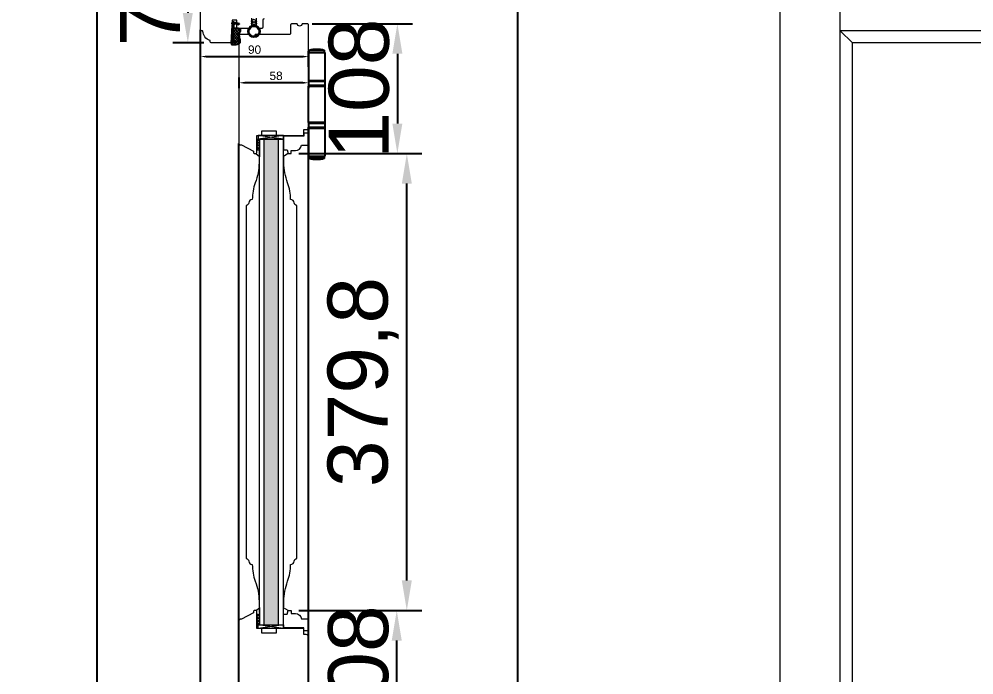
# Model space of a CAD drawing. Header units: millimetres. Extents: x 0 to 182016, y 11 to 3710.
# Drawn here: x 7763 to 8557, y 2309 to 2854 of the extents above; entities that cross this region are included whole.
import ezdxf

# ---------------------------------------------------------------- set-up
doc = ezdxf.new("R2010")
doc.units = ezdxf.units.MM
doc.layers.add('Matmenys', color=10, linetype='Continuous', lineweight=20)
doc.layers.add('OTHER', color=251, linetype='Continuous', lineweight=13)
doc.layers.add('Stiklo paketas', color=7, linetype='Continuous')
doc.styles.get("Standard").update_dxf_attribs({"font": 'arial.ttf'})
doc.dimstyles.new('3-5', dxfattribs={"dimscale": 3.5, "dimtxt": 3.5, "dimasz": 3.5, "dimexe": 1.25, "dimexo": 0.625, "dimtad": 1, "dimdec": 1, "dimtxsty": 'Standard', "dimcen": 3.5, "dimadec": 0, "dimazin": 0, "dimtfac": 1, "dimtdec": 1, "dimtmove": 0, "dimatfit": 3, "dimfxl": 1, "dimarcsym": 0})
doc.dimstyles.new('Padidinti matmenys', dxfattribs={"dimscale": 10, "dimtxt": 5, "dimasz": 2.5, "dimexe": 1.25, "dimexo": 0.625, "dimtad": 1, "dimdec": 1, "dimtxsty": 'Standard', "dimcen": 2.5, "dimadec": 0, "dimazin": 0, "dimtfac": 1, "dimtdec": 1, "dimtmove": 0, "dimatfit": 3, "dimfxl": 1, "dimarcsym": 0})

# ---------------------------------------------------------------- blocks, each defined once
blk = doc.blocks.new('bhj')
for p, q in [((109162.28, 203551.67), (109162.28, 203549.18)), ((109176.74, 203551.67), (109162.28, 203551.67)), ((109176.74, 203549.18), (109176.74, 203551.67)), ((109161.68, 203545.69), (109161.68, 203522.26)), ((109161.77, 203545.69), (109161.68, 203545.69)), ((109161.77, 203549.18), (109161.77, 203545.69)), ((109161.77, 203549.18), (109177.24, 203549.18)), ((109177.24, 203545.69), (109177.24, 203549.18)), ((109177.34, 203545.69), (109177.24, 203545.69)), ((109177.34, 203522.26), (109177.34, 203545.69)), ((109161.63, 203516.97), (109161.63, 203481.67)), ((109177.39, 203516.97), (109161.63, 203516.97)), ((109161.68, 203522.26), (109177.34, 203522.26)), ((109161.78, 203521.76), (109161.78, 203517.47)), ((109167.66, 203521.76), (109161.78, 203521.76)), ((109161.78, 203517.47), (109167.66, 203517.47)), ((109177.24, 203521.76), (109167.66, 203521.76)), ((109167.66, 203517.47), (109177.24, 203517.47)), ((109177.24, 203517.47), (109177.24, 203521.76)), ((109177.39, 203481.67), (109177.39, 203516.97)), ((109161.63, 203481.67), (109177.39, 203481.67)), ((109161.78, 203481.17), (109161.78, 203476.89)), ((109177.24, 203481.17), (109161.78, 203481.17)), ((109161.78, 203476.89), (109177.24, 203476.89)), ((109177.24, 203476.89), (109177.24, 203481.17)), ((109161.68, 203476.39), (109161.68, 203452.95)), ((109161.68, 203476.39), (109177.34, 203476.39)), ((109177.34, 203452.95), (109177.34, 203476.39)), ((109161.68, 203452.95), (109161.77, 203452.95)), ((109161.77, 203452.95), (109161.77, 203449.46)), ((109161.77, 203449.46), (109177.24, 203449.46)), ((109162.28, 203449.46), (109162.28, 203446.97)), ((109176.74, 203446.97), (109176.74, 203449.46)), ((109177.24, 203452.95), (109177.34, 203452.95)), ((109177.24, 203449.46), (109177.24, 203452.95)), ((109162.28, 203446.97), (109169.51, 203446.97)), ((109169.51, 203446.97), (109176.74, 203446.97))]:
    blk.add_line(p, q)
for centre, radius, start, end in [((109169.51, 203525.96), 26.7, 90, 105.70663), ((109169.51, 203525.96), 26.7, 74.29337, 90), ((109162.28, 203521.76), 0.499, 90, 180), ((109162.28, 203517.47), 0.499, 180, 270), ((109176.74, 203521.76), 0.499, 0, 90), ((109176.74, 203517.47), 0.499, 270, 0), ((109162.28, 203481.17), 0.499, 90, 180), ((109162.28, 203476.89), 0.499, 180, 270), ((109176.74, 203481.17), 0.499, 0, 90), ((109176.74, 203476.89), 0.499, 270, 0), ((109169.51, 203472.68), 26.7, 254.29337, 270), ((109169.51, 203472.68), 26.7, 270, 285.70663)]:
    blk.add_arc(centre, radius, start, end)
blk = doc.blocks.new('*D1363')
at = {"layer": 'Defpoints', "color": 0, "transparency": 16777216}
for p in [(7946.02, 2808.17), (8004.02, 2809.56), (7946.02, 2801.46)]:
    blk.add_point(p, dxfattribs=at)
at = {"layer": 'Matmenys', "color": 0, "lineweight": -2, "transparency": 16777216}
for p, q in [((7946.02, 2805.98), (7946.02, 2797.09)), ((8004.02, 2807.37), (8004.02, 2797.09)), ((7998.77, 2801.46), (7951.27, 2801.46))]:
    blk.add_line(p, q, dxfattribs=at)
at = {"layer": 'Matmenys', "color": 0, "transparency": 16777216}
for points in [[(7951.27, 2802.34), (7951.27, 2800.59), (7946.02, 2801.46)], [(7998.77, 2802.34), (7998.77, 2800.59), (8004.02, 2801.46)]]:
    blk.add_solid(points, dxfattribs=at)
at = {"layer": 'Matmenys', "color": 0, "transparency": 16777216, "insert": (7976.92, 2807.23), "char_height": 7, "attachment_point": 5}
blk.add_mtext('58', dxfattribs=at)
blk = doc.blocks.new('*D1365')
at = {"layer": 'Defpoints', "color": 0, "transparency": 16777216}
for p in [(8004.02, 2823.25), (7914.02, 2812.42), (8004.02, 2812.42)]:
    blk.add_point(p, dxfattribs=at)
at = {"layer": 'Matmenys', "color": 0, "lineweight": -2, "transparency": 16777216}
for p, q in [((7914.02, 2814.61), (7914.02, 2827.62)), ((7919.27, 2823.25), (7998.77, 2823.25)), ((8004.02, 2814.61), (8004.02, 2827.62))]:
    blk.add_line(p, q, dxfattribs=at)
at = {"layer": 'Matmenys', "color": 0, "transparency": 16777216}
for points in [[(7919.27, 2824.12), (7919.27, 2822.37), (7914.02, 2823.25)], [(7998.77, 2824.12), (7998.77, 2822.37), (8004.02, 2823.25)]]:
    blk.add_solid(points, dxfattribs=at)
at = {"layer": 'Matmenys', "color": 0, "transparency": 16777216, "insert": (7959.02, 2829.01), "char_height": 7, "attachment_point": 5}
blk.add_mtext('90', dxfattribs=at)
blk = doc.blocks.new('*D1366')
at = {"color": 0, "lineweight": -2, "transparency": 16777216}
for p, q in [((8007.02, 2850.61), (8090.31, 2850.61)), ((8077.81, 2825.61), (8077.81, 2767.61)), ((7998.02, 2742.61), (8090.31, 2742.61))]:
    blk.add_line(p, q, dxfattribs=at)
at = {"color": 0, "transparency": 16777216}
for points in [[(8073.64, 2825.61), (8081.98, 2825.61), (8077.81, 2850.61)], [(8073.64, 2767.61), (8081.98, 2767.61), (8077.81, 2742.61)]]:
    blk.add_solid(points, dxfattribs=at)
at = {"layer": 'Defpoints', "color": 0, "transparency": 16777216}
for p in [(8000.77, 2850.61), (7991.77, 2742.61), (8077.81, 2742.61)]:
    blk.add_point(p, dxfattribs=at)
at = {"color": 0, "lineweight": 5, "transparency": 16777216, "insert": (8046.03, 2796.61), "char_height": 50, "attachment_point": 5, "rotation": 90}
blk.add_mtext('108', dxfattribs=at)
blk = doc.blocks.new('*D1996')
at = {"color": 0, "lineweight": -2, "transparency": 16777216}
for p, q in [((7932.66, 2906.61), (7890.97, 2906.61)), ((7903.47, 2881.61), (7903.47, 2859.61)), ((7916.77, 2834.61), (7890.97, 2834.61))]:
    blk.add_line(p, q, dxfattribs=at)
at = {"color": 0, "transparency": 16777216}
for points in [[(7899.3, 2881.61), (7907.64, 2881.61), (7903.47, 2906.61)], [(7899.3, 2859.61), (7907.64, 2859.61), (7903.47, 2834.61)]]:
    blk.add_solid(points, dxfattribs=at)
at = {"layer": 'Defpoints', "color": 0, "transparency": 16777216}
for p in [(7938.91, 2906.61), (7903.47, 2834.61), (7923.02, 2834.61)]:
    blk.add_point(p, dxfattribs=at)
at = {"color": 0, "lineweight": 5, "transparency": 16777216, "insert": (7872.12, 2870.61), "char_height": 50, "attachment_point": 5, "rotation": 90}
blk.add_mtext('72', dxfattribs=at)
blk = doc.blocks.new('*D1411')
at = {"color": 0, "lineweight": -2, "transparency": 16777216}
for p, q in [((7869.77, 3356.58), (8190.62, 3356.58)), ((8178.12, 831.56), (8178.12, 3331.58)), ((8000.92, 806.56), (8190.62, 806.56))]:
    blk.add_line(p, q, dxfattribs=at)
at = {"color": 0, "transparency": 16777216}
for points in [[(8173.95, 3331.58), (8182.29, 3331.58), (8178.12, 3356.58)], [(8173.95, 831.56), (8182.29, 831.56), (8178.12, 806.56)]]:
    blk.add_solid(points, dxfattribs=at)
at = {"layer": 'Defpoints', "color": 0, "transparency": 16777216}
for p in [(7863.52, 3356.58), (8178.12, 3356.58), (7994.67, 806.56)]:
    blk.add_point(p, dxfattribs=at)
at = {"color": 0, "lineweight": 5, "transparency": 16777216, "insert": (8146.34, 1942.07), "char_height": 50, "attachment_point": 5, "rotation": 90}
blk.add_mtext('2550', dxfattribs=at)
blk = doc.blocks.new('*D1412')
at = {"color": 0, "lineweight": -2, "transparency": 16777216}
for p, q in [((7910.76, 3356.58), (7815.22, 3356.58)), ((7827.72, 3331.58), (7827.72, 831.56)), ((7894.77, 806.56), (7815.22, 806.56))]:
    blk.add_line(p, q, dxfattribs=at)
at = {"color": 0, "transparency": 16777216}
for points in [[(7823.55, 3331.58), (7831.89, 3331.58), (7827.72, 3356.58)], [(7823.55, 831.56), (7831.89, 831.56), (7827.72, 806.56)]]:
    blk.add_solid(points, dxfattribs=at)
at = {"layer": 'Defpoints', "color": 0, "transparency": 16777216}
for p in [(7917.01, 3356.58), (7827.72, 806.56), (7901.02, 806.56)]:
    blk.add_point(p, dxfattribs=at)
at = {"color": 0, "lineweight": 5, "transparency": 16777216, "insert": (7795.94, 2012.57), "char_height": 50, "attachment_point": 5, "rotation": 90}
blk.add_mtext('2550', dxfattribs=at)
blk = doc.blocks.new('*D1414')
at = {"color": 0, "lineweight": -2, "transparency": 16777216}
for p, q in [((7998.02, 2362.76), (8089.81, 2362.76)), ((8077.31, 2279.76), (8077.31, 2337.76)), ((7965.82, 2254.76), (8089.81, 2254.76))]:
    blk.add_line(p, q, dxfattribs=at)
at = {"color": 0, "transparency": 16777216}
for points in [[(8073.14, 2337.76), (8081.48, 2337.76), (8077.31, 2362.76)], [(8073.14, 2279.76), (8081.48, 2279.76), (8077.31, 2254.76)]]:
    blk.add_solid(points, dxfattribs=at)
at = {"layer": 'Defpoints', "color": 0, "transparency": 16777216}
for p in [(7991.77, 2362.76), (8077.31, 2362.76), (7959.57, 2254.76)]:
    blk.add_point(p, dxfattribs=at)
at = {"color": 0, "lineweight": 5, "transparency": 16777216, "insert": (8045.53, 2308.76), "char_height": 50, "attachment_point": 5, "rotation": 90}
blk.add_mtext('108', dxfattribs=at)
blk = doc.blocks.new('*D2000')
at = {"color": 0, "lineweight": -2, "transparency": 16777216}
for p, q in [((7995.77, 2742.61), (8098.18, 2742.61)), ((8085.68, 2387.76), (8085.68, 2717.61)), ((7995.77, 2362.76), (8098.18, 2362.76))]:
    blk.add_line(p, q, dxfattribs=at)
at = {"color": 0, "transparency": 16777216}
for points in [[(8081.51, 2717.61), (8089.84, 2717.61), (8085.68, 2742.61)], [(8081.51, 2387.76), (8089.84, 2387.76), (8085.68, 2362.76)]]:
    blk.add_solid(points, dxfattribs=at)
at = {"layer": 'Defpoints', "color": 0, "transparency": 16777216}
for p in [(7989.52, 2742.61), (8085.68, 2742.61), (7989.52, 2362.76)]:
    blk.add_point(p, dxfattribs=at)
at = {"color": 0, "lineweight": 5, "transparency": 16777216, "insert": (8049.38, 2552.68), "char_height": 50, "attachment_point": 5, "rotation": 90}
blk.add_mtext('379,8', dxfattribs=at)

msp = doc.modelspace()

# ---------------------------------------------------------------- hatches: boundary and pattern name
at = {"lineweight": 0, "ltscale": 0.5}
h = msp.add_hatch(dxfattribs=at)
h.set_pattern_fill('ANSI37', color=256, scale=0.5, style=0)
h.set_pattern_definition([(45, (7961.0151, 1841.3314), (-1.122532, 1.122532), []), (135, (7961.0151, 1841.3314), (-1.122532, -1.122532), [])])
h.paths.add_polyline_path([(7963.0151101, 2745.6060072), (7963.0151101, 2754.6060072), (7961.0151101, 2754.6060072), (7961.0151101, 2745.6060072)])
h = msp.add_hatch()
h.set_pattern_fill('HEX', scale=0.75, angle=-180)
h.set_pattern_definition([(180, (241276.0755, 744494.689), (-2e-15, -4.124445987), [2.38125, -4.7625]), (300, (241276.0755, 744494.689), (3.571875, 2.062222993), [2.38125, -4.7625]), (240, (241273.6942, 744494.689), (3.571875, -2.062222993), [2.38125, -4.7625])])
h.paths.add_polyline_path([(7967.015342, 2350.7597484), (7979.0153425, 2350.7597484), (7979.0152971, 2754.6060072), (7967.0152957, 2754.6060072)])
h = msp.add_hatch(dxfattribs=at)
h.set_pattern_fill('ANSI37', color=256, scale=0.5, style=0)
h.set_pattern_definition([(45, (7961.0151, 1306.907), (-1.122532, 1.122532), []), (135, (7961.0151, 1306.907), (-1.122532, -1.122532), [])])
h.paths.add_polyline_path([(7963.0151101, 2359.7597484), (7963.0151101, 2350.7597484), (7961.0151101, 2350.7597484), (7961.0151101, 2359.7597484)])
at = {"layer": 'Matmenys'}
h = msp.add_hatch(dxfattribs=at)
h.set_pattern_fill('ANSI37', color=252, scale=0.5, angle=-3.5893456117, style=0)
h.set_pattern_definition([(41.4106544, (280134.2016, -730.4312), (-1.0500540025, 1.190606082), []), (131.4106544, (280134.2016, -730.4312), (-1.190606082, -1.0500540025), [])])
edge = h.paths.add_edge_path()
edge.add_arc((7940.8953802, 2836.520159), 0.1, 176.4106543883, 266.4106543883)
edge.add_line((7940.8891197, 2836.4203552), (7942.4368055, 2836.323272))
edge.add_arc((7942.4211542, 2836.0737624), 0.25, 266.4106543883, 446.4106543883, ccw=False)
edge.add_line((7942.405503, 2835.8242528), (7940.358798, 2835.9526385))
edge.add_arc((7940.3650585, 2836.0524423), 0.1, 176.410654381, 266.4106543883, ccw=False)
edge.add_line((7940.2652547, 2836.0587028), (7940.1896117, 2836.0634477))
edge.add_line((7940.1896117, 2836.0634477), (7940.0652973, 2834.0816468))
edge.add_spline(control_points=[(7940.0652973, 2834.0816468), (7940.0770997, 2834.0024883), (7940.0882752, 2833.9324967), (7940.1100691, 2833.8487459), (7940.119455, 2833.8251816), (7940.1321498, 2833.8012985), (7940.1383991, 2833.7932389), (7940.1639879, 2833.7687511), (7940.1932249, 2833.7498582), (7940.2975447, 2833.7161549), (7940.3704769, 2833.7030329), (7940.6234599, 2833.6833308), (7940.8372941, 2833.6938291), (7941.2797725, 2833.7131573), (7941.4991014, 2833.7176326), (7941.9189923, 2833.7187088), (7942.1220784, 2833.7156768), (7942.7122857, 2833.7029664), (7943.0803359, 2833.68979), (7943.8335173, 2833.6900517), (7944.2102671, 2833.708548), (7944.8033716, 2833.8117343), (7945.0309426, 2833.8716284), (7945.4280437, 2834.024664), (7945.5998314, 2834.1074134), (7945.9409992, 2834.3114135), (7946.1072018, 2834.4315284), (7946.3983616, 2834.6989735), (7946.5219416, 2834.8466471), (7946.6816603, 2835.1278317), (7946.7292142, 2835.2631279), (7946.7888192, 2835.5644267), (7946.7995225, 2835.7280267), (7946.7857786, 2836.3126235), (7946.6910244, 2836.7765391), (7946.5192822, 2837.6690352), (7946.4355876, 2838.0961155), (7946.2244012, 2839.1744641), (7946.0906672, 2839.8325147), (7945.9657412, 2840.8256166), (7945.9352473, 2841.1292177), (7945.9109119, 2841.7512614), (7945.9184526, 2842.0671654), (7946.0033369, 2842.6163736), (7946.0646756, 2842.8524571), (7946.2371359, 2843.2531085), (7946.3319844, 2843.411741), (7946.5162528, 2843.7103998), (7946.6061103, 2843.851857), (7946.7621934, 2844.1536399), (7946.8321635, 2844.3186926), (7946.9518947, 2844.6838143), (7946.9948972, 2844.8847644), (7947.018796, 2845.2241811), (7947.0055901, 2845.3661665), (7946.9455509, 2845.5613872), (7946.9088107, 2845.626715), (7946.8002616, 2845.7534384), (7946.7281954, 2845.8126162), (7946.4641079, 2845.9696938), (7946.2229996, 2846.0511935), (7945.6725886, 2846.1678108), (7945.3643935, 2846.2043423), (7944.7681757, 2846.2576137), (7944.4806247, 2846.2768362), (7943.9501349, 2846.3201956), (7943.7018764, 2846.3423318), (7943.2970741, 2846.3785462), (7943.1396708, 2846.3926326), (7942.8157384, 2846.4207547), (7942.6374211, 2846.4357908), (7942.3345541, 2846.5040757), (7942.2167321, 2846.5397108), (7942.0042533, 2846.6353075), (7941.9103385, 2846.6884545), (7941.7651447, 2846.8070952), (7941.7101266, 2846.8627174), (7941.6210347, 2846.9864846), (7941.5881553, 2847.0501117), (7941.5399871, 2847.1689757), (7941.5231058, 2847.2260528), (7941.4971619, 2847.3266332), (7941.4874443, 2847.3710288), (7941.4784084, 2847.4120251)], knot_values=[0, 0, 0, 0, 0.2245066002, 0.2245066002, 0.377043448, 0.377043448, 0.5295802957, 0.5295802957, 0.8082977366, 0.8082977366, 1.0870151774, 1.0870151774, 1.6244414062, 1.6244414062, 2.161867635, 2.161867635, 2.6992938638, 2.6992938638, 3.7741463214, 3.7741463214, 5.0334406395, 5.0334406395, 5.8656302806, 5.8656302806, 6.5060139406, 6.5060139406, 7.1463976006, 7.1463976006, 7.7996240151, 7.7996240151, 8.3563201169, 8.3563201169, 8.9130162187, 8.9130162187, 10.239934143, 10.239934143, 11.5668520673, 11.5668520673, 13.5970761059, 13.5970761059, 14.4582175179, 14.4582175179, 15.3193589298, 15.3193589298, 15.9856015553, 15.9856015553, 16.5061017172, 16.5061017172, 17.0266018791, 17.0266018791, 17.547102041, 17.547102041, 18.1672448488, 18.1672448488, 18.7176261004, 18.7176261004, 19.1465766047, 19.1465766047, 19.5755271091, 19.5755271091, 20.3898249977, 20.3898249977, 21.2041228863, 21.2041228863, 21.9655448497, 21.9655448497, 22.7269668131, 22.7269668131, 23.2229068178, 23.2229068178, 23.7188468224, 23.7188468224, 24.0184411081, 24.0184411081, 24.2549295987, 24.2549295987, 24.4119994701, 24.4119994701, 24.5501072405, 24.5501072405, 24.6882150108, 24.6882150108, 24.8099116426, 24.8099116426, 24.8099116426, 24.8099116426], degree=3, periodic=0)
edge.add_line((7941.4784084, 2847.4120251), (7940.7955764, 2836.5264195))

# ---------------------------------------------------------------- linework, layer by layer
at = {"lineweight": 5}
for p, q in [((8396.3026384, 806.5544716), (8396.3026384, 2906.6060072)), ((8446.3026384, 825.3032541), (8446.3026384, 2903.6635153)), ((9616.3344793, 2844.6060072), (8446.3026384, 2844.6060072)), ((8456.3026384, 2834.6060072), (8446.3026384, 2844.6060072)), ((8456.3026384, 826.6759213), (8456.3026384, 2834.6060072)), ((9606.3344793, 2834.6060072), (8456.3026384, 2834.6060072))]:
    msp.add_line(p, q, dxfattribs=at)
for p, q in [((7940.2015302, 2851.0138941), (7941.2679949, 2852.0442354)), ((7941.2679949, 2852.0442354), (7941.767014, 2852.0129329)), ((7941.767014, 2852.0129329), (7941.7577751, 2851.865647)), ((7941.7577751, 2851.865647), (7946.1048656, 2850.8822005)), ((7940.1546322, 2850.2662534), (7941.2223748, 2851.3169667)), ((7940.2015302, 2851.0138941), (7940.1546322, 2850.2662534)), ((7941.2223748, 2851.3169667), (7940.2652547, 2836.0587028)), ((7941.7260685, 2851.3601846), (7940.7955764, 2836.5264195)), ((7941.7260685, 2851.3601846), (7942.7745316, 2851.1229898)), ((7942.7745316, 2851.1229898), (7942.6642042, 2850.6353138)), ((7942.6642042, 2850.6353138), (7945.8842107, 2849.9068486)), ((7946.1048656, 2850.8822005), (7945.8842107, 2849.9068486)), ((7940.2652547, 2836.0587028), (7940.1896117, 2836.0634477)), ((7940.358798, 2835.9526385), (7942.405503, 2835.8242528)), ((7940.8891197, 2836.4203552), (7942.4368055, 2836.323272))]:
    msp.add_line(p, q)
at = {"color": 18, "linetype": 'ByBlock', "true_color": 0x000000}
for p, q in [((7914.0146803, 855.5646111), (7914.0136441, 2845.4854056)), ((8004.01511, 1642.1265746), (8004.01511, 2764.6060072)), ((7946.01511, 1655.1452008), (7946.01511, 2750.9231015))]:
    msp.add_line(p, q, dxfattribs=at)
at = {"color": 1}
for p, q in [((7939.7685773, 2834.0374066), (7940.729872, 2849.362222)), ((7940.0652973, 2834.0816468), (7941.0209546, 2849.3165916)), ((7941.7713766, 2847.4765979), (7941.8818061, 2849.2370491))]:
    msp.add_line(p, q, dxfattribs=at)
at = {"lineweight": 0}
for p, q in [((7983.014401, 2754.6060072), (7962.014401, 2757.6060072)), ((7983.014401, 2757.6060072), (7962.014401, 2754.6060072)), ((7961.0151101, 2754.6060072), (7964.0151101, 2754.6060072)), ((7960.0151101, 2742.6060072), (7963.0151101, 2740.3193421)), ((7961.0151101, 2745.6060072), (7963.0151101, 2745.6060072)), ((7987.0151101, 2742.6060072), (7983.0151101, 2740.3193421)), ((7960.0151101, 2362.7597484), (7963.0151101, 2365.0464135)), ((7961.0151101, 2359.7597484), (7963.0151101, 2359.7597484)), ((7987.0151101, 2362.7597484), (7983.0151101, 2365.0464135)), ((7961.0151101, 2350.7597484), (7964.0151101, 2350.7597484)), ((7983.014401, 2350.7597484), (7962.014401, 2347.7597484)), ((7983.014401, 2347.7597484), (7962.014401, 2350.7597484))]:
    msp.add_line(p, q, dxfattribs=at)
for points in [[(7983.014401, 2757.6060072), (7962.014401, 2757.6060072), (7962.014401, 2754.6060072), (7983.014401, 2754.6060072)], [(7983.014401, 2347.7597484), (7962.014401, 2347.7597484), (7962.014401, 2350.7597484), (7983.014401, 2350.7597484)]]:
    msp.add_lwpolyline(points, close=True, dxfattribs=at)
for points in [[(7998.0151101, 2749.6060072), (8004.0151101, 2749.6060072), (8004.0151101, 2758.6060072, 0.4142135624), (8003.0151101, 2759.6060072), (8000.0151101, 2759.6060072), (8000.0151101, 2757.1060072), (7983.0151101, 2757.1060072), (7983.0151101, 2745.6060072), (7986.0151101, 2745.6060072), (7987.0151101, 2742.6060072), (7989.5151101, 2742.6060072), (7989.5151101, 2745.1060072), (7993.0401729, 2745.1060072, 0.3851703882), (7998.0151101, 2749.6060072)], [(7998.0151101, 2355.7597484), (8004.0151101, 2355.7597484), (8004.0151101, 2346.7597484, -0.4142135624), (8003.0151101, 2345.7597484), (8000.0151101, 2345.7597484), (8000.0151101, 2348.2597484), (7983.0151101, 2348.2597484), (7983.0151101, 2359.7597484), (7986.0151101, 2359.7597484), (7987.0151101, 2362.7597484), (7989.5151101, 2362.7597484), (7989.5151101, 2360.2597484), (7993.0401729, 2360.2597484, -0.3851703882), (7998.0151101, 2355.7597484)]]:
    msp.add_lwpolyline(points, format="xyb", dxfattribs=at)
at = {"lineweight": 20}
msp.add_lwpolyline([(7959.6244831, 2718.3277306, 0.0889879617), (7957.1301103, 2704.4234893, 0.3868095118), (7954.1434847, 2701.7064514, -0.3405968358), (7952.060924, 2699.475489), (7952.06858, 2405.8902666, -0.3405968358), (7954.1511407, 2403.6593042, 0.3868095118), (7957.1377663, 2400.9422663, 0.0889879617), (7959.6321391, 2387.038025, -0.0854855353), (7962.7336555, 2370.3507317), (7963.06858, 2360.7597484), (7963.06858, 2350.7597484), (7983.06858, 2350.7597484), (7983.06858, 2360.7597484), (7983.4035045, 2370.3507317, -0.0854855353), (7986.505021, 2387.038025, 0.0889879617), (7988.9993937, 2400.9422663, 0.3868095118), (7991.9860193, 2403.6593042, -0.3405968358), (7994.06858, 2405.8902666), (7994.060924, 2699.475489, -0.3405968358), (7991.9783633, 2701.7064514, 0.3868095118), (7988.9917377, 2704.4234893, 0.0889879617), (7986.4973649, 2718.3277306, -0.0854855353), (7983.3958485, 2735.0150239), (7983.060924, 2744.6060072), (7983.060924, 2754.6060072), (7963.060924, 2754.6060072), (7963.060924, 2744.6060072), (7962.7259995, 2735.0150239, -0.0854855353)], format="xyb", close=True, dxfattribs=at)
at = {"color": 18, "linetype": 'ByBlock', "true_color": 0x000000}
for radius in [4.85, 4.25]:
    msp.add_circle((7958.5161756, 2844.213493), radius, dxfattribs=at)
for centre, radius, start, end in [((7940.3650585, 2836.0524423), 0.1, 176.4106543875, 266.4106543908), ((7940.8953802, 2836.520159), 0.1, 176.4106543875, 266.4106543908), ((7942.4211542, 2836.0737624), 0.25, 266.4106543908, 86.4106543908)]:
    msp.add_arc(centre, radius, start, end)
at = {"color": 1}
msp.add_spline([(7939.7685773, 2834.0374066), (7939.859074, 2833.6759062), (7941.1329325, 2833.4063654), (7945.8253055, 2833.8947547), (7946.9153117, 2834.9379525), (7946.9339281, 2837.1014243), (7946.6035542, 2838.7994641), (7946.2566379, 2840.964905), (7946.4560667, 2843.0016267), (7946.9322356, 2843.8298714), (7947.212499, 2845.6844116), (7944.5003205, 2846.5768575), (7943.0214448, 2846.704025), (7942.334177, 2846.8219964), (7941.8922916, 2847.124202), (7941.7713766, 2847.4765979)], degree=3, dxfattribs=at)
msp.add_open_spline([(7940.0652973, 2834.0816468), (7940.0770997, 2834.0024883), (7940.0882752, 2833.9324967), (7940.1100691, 2833.8487459), (7940.119455, 2833.8251816), (7940.1321498, 2833.8012985), (7940.1383991, 2833.7932389), (7940.1639879, 2833.7687511), (7940.1932249, 2833.7498582), (7940.2975447, 2833.7161549), (7940.3704769, 2833.7030329), (7940.6234599, 2833.6833308), (7940.8372941, 2833.6938291), (7941.2797725, 2833.7131573), (7941.4991014, 2833.7176326), (7941.9189923, 2833.7187088), (7942.1220784, 2833.7156768), (7942.7122857, 2833.7029664), (7943.0803359, 2833.68979), (7943.8335173, 2833.6900517), (7944.2102671, 2833.708548), (7944.8033716, 2833.8117343), (7945.0309426, 2833.8716284), (7945.4280437, 2834.024664), (7945.5998314, 2834.1074134), (7945.9409992, 2834.3114135), (7946.1072018, 2834.4315284), (7946.3983616, 2834.6989735), (7946.5219416, 2834.8466471), (7946.6816603, 2835.1278317), (7946.7292142, 2835.2631279), (7946.7888192, 2835.5644267), (7946.7995225, 2835.7280267), (7946.7857786, 2836.3126235), (7946.6910244, 2836.7765391), (7946.5192822, 2837.6690352), (7946.4355876, 2838.0961155), (7946.2244012, 2839.1744641), (7946.0906672, 2839.8325147), (7945.9657412, 2840.8256166), (7945.9352473, 2841.1292177), (7945.9109119, 2841.7512614), (7945.9184526, 2842.0671654), (7946.0033369, 2842.6163736), (7946.0646756, 2842.8524571), (7946.2371359, 2843.2531085), (7946.3319844, 2843.411741), (7946.5162528, 2843.7103998), (7946.6061103, 2843.851857), (7946.7621934, 2844.1536399), (7946.8321635, 2844.3186926), (7946.9518947, 2844.6838143), (7946.9948972, 2844.8847644), (7947.018796, 2845.2241811), (7947.0055901, 2845.3661665), (7946.9455509, 2845.5613872), (7946.9088107, 2845.626715), (7946.8002616, 2845.7534384), (7946.7281954, 2845.8126162), (7946.4641079, 2845.9696938), (7946.2229996, 2846.0511935), (7945.6725886, 2846.1678108), (7945.3643935, 2846.2043423), (7944.7681757, 2846.2576137), (7944.4806247, 2846.2768362), (7943.9501349, 2846.3201956), (7943.7018764, 2846.3423318), (7943.2970741, 2846.3785462), (7943.1396708, 2846.3926326), (7942.8157384, 2846.4207547), (7942.6374211, 2846.4357908), (7942.3345541, 2846.5040757), (7942.2167321, 2846.5397108), (7942.0042533, 2846.6353075), (7941.9103385, 2846.6884545), (7941.7651447, 2846.8070952), (7941.7101266, 2846.8627174), (7941.6210347, 2846.9864846), (7941.5881553, 2847.0501117), (7941.5399871, 2847.1689757), (7941.5231058, 2847.2260528), (7941.4971619, 2847.3266332), (7941.4874443, 2847.3710288), (7941.4784084, 2847.4120251)], degree=3, knots=[0, 0, 0, 0, 0.2245066002, 0.2245066002, 0.377043448, 0.377043448, 0.5295802957, 0.5295802957, 0.8082977366, 0.8082977366, 1.0870151774, 1.0870151774, 1.6244414062, 1.6244414062, 2.161867635, 2.161867635, 2.6992938638, 2.6992938638, 3.7741463214, 3.7741463214, 5.0334406395, 5.0334406395, 5.8656302806, 5.8656302806, 6.5060139406, 6.5060139406, 7.1463976006, 7.1463976006, 7.7996240151, 7.7996240151, 8.3563201169, 8.3563201169, 8.9130162187, 8.9130162187, 10.239934143, 10.239934143, 11.5668520673, 11.5668520673, 13.5970761059, 13.5970761059, 14.4582175179, 14.4582175179, 15.3193589298, 15.3193589298, 15.9856015553, 15.9856015553, 16.5061017172, 16.5061017172, 17.0266018791, 17.0266018791, 17.547102041, 17.547102041, 18.1672448488, 18.1672448488, 18.7176261004, 18.7176261004, 19.1465766047, 19.1465766047, 19.5755271091, 19.5755271091, 20.3898249977, 20.3898249977, 21.2041228863, 21.2041228863, 21.9655448497, 21.9655448497, 22.7269668131, 22.7269668131, 23.2229068178, 23.2229068178, 23.7188468224, 23.7188468224, 24.0184411081, 24.0184411081, 24.2549295987, 24.2549295987, 24.4119994701, 24.4119994701, 24.5501072405, 24.5501072405, 24.6882150108, 24.6882150108, 24.8099116426, 24.8099116426, 24.8099116426, 24.8099116426], dxfattribs=at)
at = {"layer": 'OTHER'}
msp.add_lwpolyline([(7959.1262017, 2849.0167029), (7959.1262017, 2850.4326117), (7960.7714831, 2850.4326117), (7960.7714831, 2850.9582939), (7959.1262017, 2851.7016349), (7959.1262017, 2852.4942545), (7960.7714831, 2852.4942545), (7960.7714831, 2852.7131453), (7958.5161756, 2854.2160265), (7956.260868, 2852.7131453), (7956.260868, 2852.4942545), (7957.9061494, 2852.4942545), (7957.9061494, 2851.7016349), (7956.260868, 2850.9582939), (7956.260868, 2850.4326117), (7957.9061494, 2850.4326117), (7957.9061494, 2849.0167029)], dxfattribs=at)
at = {"layer": 'Stiklo paketas', "lineweight": 5}
for p, q in [((7963.0609906, 2360.9770813), (7963.0610359, 2754.6060072)), ((7967.0153674, 2350.7597484), (7967.0153674, 2754.6060072)), ((7979.0153674, 2350.7597484), (7979.0153674, 2754.6060072)), ((7983.0153674, 2350.7597484), (7983.0153674, 2754.6060072))]:
    msp.add_line(p, q, dxfattribs=at)
for points in [[(7956.5074106, 2855.1060072), (7956.5074106, 2849.0113319, 0.164173551), (7954.1397678, 2846.8626207, -0.2720281141), (7953.7030036, 2846.6060072), (7944.3063451, 2846.6060072), (7944.3063451, 2853.6060072), (7940.3063451, 2853.6060072), (7940.3063451, 2846.3285643, 0.2023892741), (7939.9976944, 2845.6147337), (7939.9102734, 2835.5972807, -0.4116598905), (7938.9103115, 2834.6060072), (7923.01511, 2834.6060072, -0.4116598905), (7922.0151481, 2835.5972807), (7922.0082359, 2836.3893388, 0.3199404334), (7921.803606, 2836.6711619, -0.3090857966), (7916.0153228, 2844.3204726, 0.4001549105), (7915.7156718, 2844.6060072), (7915.0063451, 2844.6060072, -0.4142135624), (7914.0063451, 2845.6060072), (7914.0063451, 2902.6709692, -0.3788661087)], [(7966.9976563, 2854.6060072, 0.4116598905), (7965.9976944, 2853.6147337), (7965.9451809, 2847.5972807, -0.4116598905), (7964.9452189, 2846.6060072), (7963.3118177, 2846.6060072, -0.2720281141), (7962.8750534, 2846.8626207, 0.164173551), (7960.5074106, 2849.0113319), (7960.5074106, 2855.1060072)], [(8004.01511, 2276.7597484), (8004.01511, 2340.7597484, 0.4142135624), (8002.01511, 2342.7597484), (8000.3125034, 2342.7597484, -0.4116598905), (8000.0125148, 2343.0571305), (7999.975801, 2347.2641117, 0.4116598905), (7999.4758201, 2347.7597484), (7977.01511, 2347.7597484), (7977.01511, 2343.7597484), (7965.01511, 2343.7597484), (7965.01511, 2347.7597484), (7961.01511, 2347.7597484), (7961.01511, 2361.7597484, 0.4142135624), (7960.01511, 2362.7597484), (7959.01511, 2362.7597484, 0.4142135624), (7958.01511, 2361.7597484), (7958.01511, 2360.7597484), (7948.01511, 2355.4426541), (7947.01511, 2355.4426541, 0.4142135624), (7946.01511, 2354.4426541), (7946.01511, 2263.7411222, 0.2773245441)]]:
    msp.add_lwpolyline(points, format="xyb", dxfattribs=at)
msp.add_lwpolyline([(8004.01511, 2764.6060072), (8004.01511, 2849.6060072, 0.4142135624), (8003.01511, 2850.6060072), (7998.51511, 2850.6060072, -1), (7994.51511, 2850.6060072), (7990.01511, 2850.6060072, 0.4142135624), (7989.01511, 2849.6060072), (7989.01511, 2842.6060072, -0.4142135624), (7988.01511, 2841.6060072), (7967.51511, 2841.6060072), (7959.51511, 2841.6060072, -1), (7955.51511, 2841.6060072), (7947.01511, 2841.6060072, 0.4142135624), (7946.01511, 2840.6060072), (7946.01511, 2750.9231015, 0.4142135624), (7947.01511, 2749.9231015), (7948.01511, 2749.9231015), (7958.01511, 2744.6060072), (7958.01511, 2743.6060072, 0.4142135624), (7959.01511, 2742.6060072), (7960.01511, 2742.6060072, 0.4142135624), (7961.01511, 2743.6060072), (7961.01511, 2757.6060072), (7965.01511, 2757.6060072), (7965.01511, 2761.6060072), (7977.01511, 2761.6060072), (7977.01511, 2757.6060072), (7999.4758201, 2757.6060072, 0.4116598905), (7999.975801, 2758.1016439), (8000.0125148, 2762.3086252, -0.4116598905), (8000.3125034, 2762.6060072), (8002.01511, 2762.6060072, 0.4142135624)], format="xyb", close=True, dxfattribs=at)

# ---------------------------------------------------------------- block references
at = {"lineweight": 0, "xscale": -0.8622693430660537, "yscale": 0.8622693431175451, "zscale": 0.862269343105669, "rotation": 180}
msp.add_blockref('bhj', (-86122.7129318, 178254.7878961), dxfattribs=at)

# ---------------------------------------------------------------- dimensions: what is measured, and where the dimension line sits
at = {"color": 1, "lineweight": 5}
for base, p1, p2, angle, picture, middle in [((7827.7214623, 806.5614001), (7917.0063451, 3356.5808576), (7901.0157936, 806.5614001), 90, '*D1412', (7827.7214623, 2012.5711288)), ((8178.1198219, 3356.579927), (7994.6657936, 806.5614001), (7863.51511, 3356.579927), 90, '*D1411', (8178.1198219, 1942.0706636)), ((7903.4709051, 2834.6060072), (7938.9103115, 2906.6060072), (7923.01511, 2834.6060072), 90, '*D1996', (7903.4709051, 2870.6060072)), ((8077.8083725, 2742.6060072), (8000.76511, 2850.6060072), (7991.76511, 2742.6060072), 90, '*D1366', (8077.8083725, 2796.6060072)), ((8077.3099828, 2362.7597484), (7959.5694925, 2254.7597484), (7991.76511, 2362.7597484), 270, '*D1414', (8077.3099828, 2308.7597484))]:
    dim = msp.add_linear_dim(base=base, p1=p1, p2=p2, angle=angle, dimstyle='Padidinti matmenys', dxfattribs=at)
    dim.commit()
    dim.dimension.update_dxf_attribs({"geometry": picture, "text_midpoint": middle, "dimtype": 160})
dim = msp.add_linear_dim(base=(8085.6779877, 2742.6060072), p1=(7989.5151101, 2362.7597484), p2=(7989.5151101, 2742.6060072), angle=90, dimstyle='Padidinti matmenys', dxfattribs=at)
dim.commit()
dim.dimension.update_dxf_attribs({"geometry": '*D2000', "text_midpoint": (8049.3802388, 2552.6828778)})
at = {"layer": 'Matmenys'}
dim = msp.add_linear_dim(base=(8004.01511, 2823.2492479), p1=(7914.01511, 2812.4178303), p2=(8004.01511, 2812.4178303), dimstyle='3-5', override={"dimtxt": 2, "dimasz": 1.5}, dxfattribs=at)
dim.commit()
dim.dimension.update_dxf_attribs({"geometry": '*D1365', "text_midpoint": (7959.01511, 2829.0107589)})
dim = msp.add_linear_dim(base=(7946.01511, 2801.4645259), p1=(8004.01511, 2809.5577372), p2=(7946.01511, 2808.1686247), angle=180, dimstyle='3-5', override={"dimtxt": 2, "dimasz": 1.5}, dxfattribs=at)
dim.commit()
dim.dimension.update_dxf_attribs({"geometry": '*D1363', "text_midpoint": (7976.9210662, 2801.4645259), "dimtype": 160})

doc.saveas('drawing.dxf')
